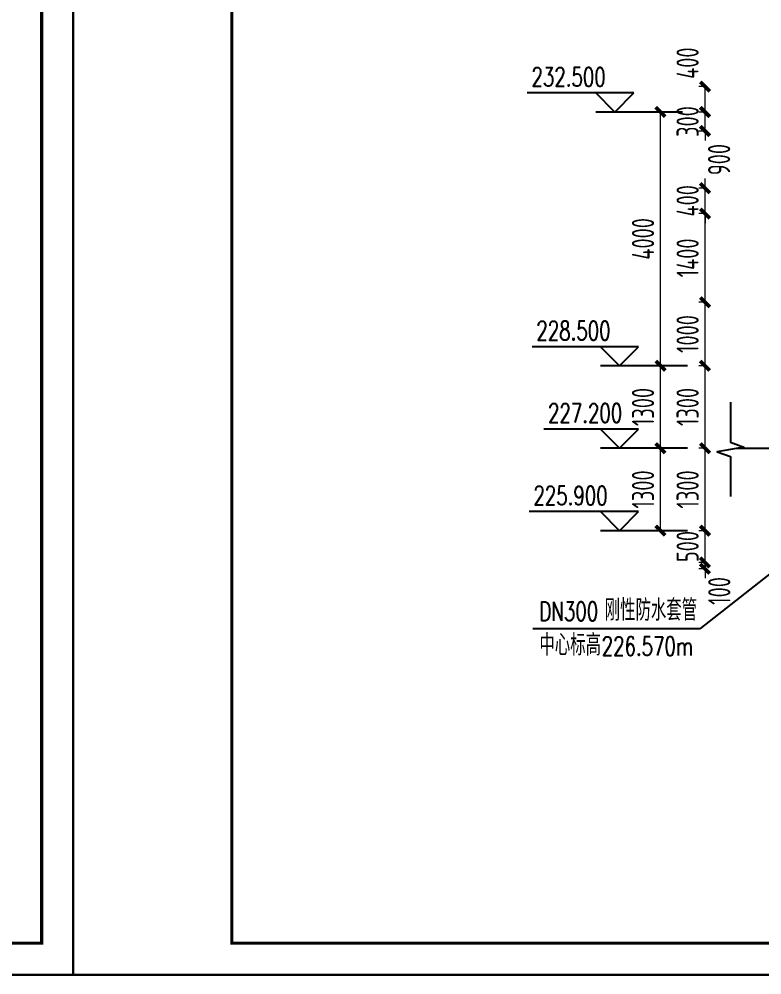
# Model space of a CAD drawing. Header units: millimetres. Extents: x 1742399 to 4898386, y 2481636 to 5226310.
# Drawn here: x 2242429 to 2254145, y 2586514 to 2601581 of the extents above; entities that cross this region are included whole.
import ezdxf

# ---------------------------------------------------------------- set-up
doc = ezdxf.new("R2010")
doc.units = ezdxf.units.MM
doc.header["$LTSCALE"] = 1000
for name, color, linetype in [('DIM_ELEV', 3, 'Continuous'), ('DIM_LEAD', 3, 'Continuous'), ('DIM_SYMB', 3, 'Continuous'), ('PUB_DIM', 3, 'Continuous'), ('PUB_TITLE', 4, 'Continuous'), ('YHJ_剖面_梁板', 4, 'Continuous')]:
    doc.layers.add(name, color=color, linetype=linetype)
doc.styles.add('_TCH_DIM', font='SIMPLEX', dxfattribs={"bigfont": 'GBCBIG'})
doc.styles.add('TSSD_REIN_T3', font='tssdeng.shx', dxfattribs={"width": 0.7, "bigfont": 'hztxt.shx'})
doc.dimstyles.new('_TCH_ARCH&&100', dxfattribs={"dimtxt": 350, "dimasz": 150, "dimexe": 100, "dimexo": 200, "dimgap": 100, "dimtad": 1, "dimdec": 0, "dimzin": 0, "dimdsep": 46, "dimtxsty": 'TSSD_REIN_T3', "dimblk": 'ARCHTICK', "dimcen": 0.09, "dimclrt": 7, "dimazin": 2, "dimtfac": 1, "dimtdec": 0, "dimtix": 1, "dimtmove": 2, "dimatfit": 3, "dimfxl": 1, "dimfxlon": 1, "dimtolj": 1, "dimtzin": 0, "dimlwd": 18, "dimlwe": 18, "dimarcsym": 0})

# ---------------------------------------------------------------- blocks, each defined once
blk = doc.blocks.new('HAYJZ A3')
blk.add_lwpolyline([(4975, -403417), (46975, -403417), (46975, -433117), (4975, -433117), (4975, -403417)])
at = {"const_width": 50}
blk.add_lwpolyline([(7475, -403917), (46475, -403917), (46475, -432617), (7475, -432617), (7475, -403917)], dxfattribs=at)
at = {"layer": 'PUB_TITLE'}
blk.add_lwpolyline([(4975, -433117), (46975, -433117), (46975, -403417), (4975, -403417)], close=True, dxfattribs=at)
blk = doc.blocks.new('_ArchTick')
at = {"color": 0, "linetype": 'ByBlock', "const_width": 0.4}
blk.add_lwpolyline([(-0.5, -0.5), (0.5, 0.5)], dxfattribs=at)
blk = doc.blocks.new('*D470')
at = {"layer": 'Defpoints', "color": 0, "transparency": 16777216}
for p in [(2253248, 2593017), (2253976, 2593017), (2253976, 2592917)]:
    blk.add_point(p, dxfattribs=at)
at = {"layer": 'PUB_DIM', "color": 0, "lineweight": 18, "transparency": 16777216}
for p, q in [((2253248, 2593017), (2253248, 2593167)), ((2253249, 2593017), (2253148, 2593017)), ((2253249, 2592917), (2253148, 2592917)), ((2253248, 2592917), (2253248, 2593017)), ((2253248, 2592917), (2253248, 2592767))]:
    blk.add_line(p, q, dxfattribs=at)
at = {"layer": 'PUB_DIM', "color": 0, "lineweight": 18, "transparency": 16777216, "xscale": 150, "yscale": 150, "zscale": 150}
for p, rotation in [((2253248, 2593017), 270), ((2253248, 2592917), 90)]:
    blk.add_blockref('_ArchTick', p, dxfattribs=dict(at, rotation=rotation))
at = {"layer": 'PUB_DIM', "color": 7, "transparency": 16777216, "insert": (2253473, 2592567), "char_height": 350, "attachment_point": 5, "rotation": 90, "style": 'TSSD_REIN_T3'}
blk.add_mtext('\\A1;100', dxfattribs=at)
blk = doc.blocks.new('*D471')
at = {"layer": 'Defpoints', "color": 0, "transparency": 16777216}
for p in [(2253248, 2593517), (2253976, 2593517), (2253976, 2593017)]:
    blk.add_point(p, dxfattribs=at)
at = {"layer": 'PUB_DIM', "color": 0, "lineweight": 18, "transparency": 16777216}
for p, q in [((2253248, 2593517), (2253248, 2593667)), ((2253249, 2593517), (2253148, 2593517)), ((2253248, 2593017), (2253248, 2593517)), ((2253249, 2593017), (2253148, 2593017)), ((2253248, 2593017), (2253248, 2592867))]:
    blk.add_line(p, q, dxfattribs=at)
at = {"layer": 'PUB_DIM', "color": 0, "lineweight": 18, "transparency": 16777216, "xscale": 150, "yscale": 150, "zscale": 150}
for p, rotation in [((2253248, 2593517), 270), ((2253248, 2593017), 90)]:
    blk.add_blockref('_ArchTick', p, dxfattribs=dict(at, rotation=rotation))
at = {"layer": 'PUB_DIM', "color": 7, "transparency": 16777216, "insert": (2252973, 2593267), "char_height": 350, "attachment_point": 5, "rotation": 90, "style": 'TSSD_REIN_T3'}
blk.add_mtext('\\A1;500', dxfattribs=at)
blk = doc.blocks.new('*D472')
at = {"layer": 'Defpoints', "color": 0, "transparency": 16777216}
for p in [(2253248, 2594817), (2253976, 2594817), (2253976, 2593517)]:
    blk.add_point(p, dxfattribs=at)
at = {"layer": 'PUB_DIM', "color": 0, "lineweight": 18, "transparency": 16777216}
for p, q in [((2253249, 2594817), (2253148, 2594817)), ((2253248, 2593517), (2253248, 2594817)), ((2253249, 2593517), (2253148, 2593517))]:
    blk.add_line(p, q, dxfattribs=at)
at = {"layer": 'PUB_DIM', "color": 0, "lineweight": 18, "transparency": 16777216, "xscale": 150, "yscale": 150, "zscale": 150}
for p, rotation in [((2253248, 2594817), 90), ((2253248, 2593517), 270)]:
    blk.add_blockref('_ArchTick', p, dxfattribs=dict(at, rotation=rotation))
at = {"layer": 'PUB_DIM', "color": 7, "transparency": 16777216, "insert": (2252973, 2594167), "char_height": 350, "attachment_point": 5, "rotation": 90, "style": 'TSSD_REIN_T3'}
blk.add_mtext('\\A1;1300', dxfattribs=at)
blk = doc.blocks.new('*D473')
at = {"layer": 'Defpoints', "color": 0, "transparency": 16777216}
for p in [(2253248, 2596117), (2253976, 2596117), (2253976, 2594817)]:
    blk.add_point(p, dxfattribs=at)
at = {"layer": 'PUB_DIM', "color": 0, "lineweight": 18, "transparency": 16777216}
for p, q in [((2253249, 2596117), (2253148, 2596117)), ((2253248, 2594817), (2253248, 2596117)), ((2253249, 2594817), (2253148, 2594817))]:
    blk.add_line(p, q, dxfattribs=at)
at = {"layer": 'PUB_DIM', "color": 0, "lineweight": 18, "transparency": 16777216, "xscale": 150, "yscale": 150, "zscale": 150}
for p, rotation in [((2253248, 2596117), 90), ((2253248, 2594817), 270)]:
    blk.add_blockref('_ArchTick', p, dxfattribs=dict(at, rotation=rotation))
at = {"layer": 'PUB_DIM', "color": 7, "transparency": 16777216, "insert": (2252973, 2595467), "char_height": 350, "attachment_point": 5, "rotation": 90, "style": 'TSSD_REIN_T3'}
blk.add_mtext('\\A1;1300', dxfattribs=at)
blk = doc.blocks.new('*D474')
at = {"layer": 'Defpoints', "color": 0, "transparency": 16777216}
for p in [(2253248, 2597117), (2253976, 2597117), (2253976, 2596117)]:
    blk.add_point(p, dxfattribs=at)
at = {"layer": 'PUB_DIM', "color": 0, "lineweight": 18, "transparency": 16777216}
for p, q in [((2253249, 2597117), (2253148, 2597117)), ((2253248, 2596117), (2253248, 2597117)), ((2253249, 2596117), (2253148, 2596117))]:
    blk.add_line(p, q, dxfattribs=at)
at = {"layer": 'PUB_DIM', "color": 0, "lineweight": 18, "transparency": 16777216, "xscale": 150, "yscale": 150, "zscale": 150}
for p, rotation in [((2253248, 2597117), 90), ((2253248, 2596117), 270)]:
    blk.add_blockref('_ArchTick', p, dxfattribs=dict(at, rotation=rotation))
at = {"layer": 'PUB_DIM', "color": 7, "transparency": 16777216, "insert": (2252973, 2596617), "char_height": 350, "attachment_point": 5, "rotation": 90, "style": 'TSSD_REIN_T3'}
blk.add_mtext('\\A1;1000', dxfattribs=at)
blk = doc.blocks.new('*D475')
at = {"layer": 'Defpoints', "color": 0, "transparency": 16777216}
for p in [(2253248, 2598517), (2253976, 2598517), (2253976, 2597117)]:
    blk.add_point(p, dxfattribs=at)
at = {"layer": 'PUB_DIM', "color": 0, "lineweight": 18, "transparency": 16777216}
for p, q in [((2253249, 2598517), (2253148, 2598517)), ((2253248, 2597117), (2253248, 2598517)), ((2253249, 2597117), (2253148, 2597117))]:
    blk.add_line(p, q, dxfattribs=at)
at = {"layer": 'PUB_DIM', "color": 0, "lineweight": 18, "transparency": 16777216, "xscale": 150, "yscale": 150, "zscale": 150}
for p, rotation in [((2253248, 2598517), 90), ((2253248, 2597117), 270)]:
    blk.add_blockref('_ArchTick', p, dxfattribs=dict(at, rotation=rotation))
at = {"layer": 'PUB_DIM', "color": 7, "transparency": 16777216, "insert": (2252973, 2597817), "char_height": 350, "attachment_point": 5, "rotation": 90, "style": 'TSSD_REIN_T3'}
blk.add_mtext('\\A1;1400', dxfattribs=at)
blk = doc.blocks.new('*D476')
at = {"layer": 'Defpoints', "color": 0, "transparency": 16777216}
for p in [(2253248, 2598917), (2253976, 2598917), (2253976, 2598517)]:
    blk.add_point(p, dxfattribs=at)
at = {"layer": 'PUB_DIM', "color": 0, "lineweight": 18, "transparency": 16777216}
for p, q in [((2253248, 2598917), (2253248, 2599067)), ((2253249, 2598917), (2253148, 2598917)), ((2253248, 2598517), (2253248, 2598917)), ((2253249, 2598517), (2253148, 2598517)), ((2253248, 2598517), (2253248, 2598367))]:
    blk.add_line(p, q, dxfattribs=at)
at = {"layer": 'PUB_DIM', "color": 0, "lineweight": 18, "transparency": 16777216, "xscale": 150, "yscale": 150, "zscale": 150}
for p, rotation in [((2253248, 2598917), 270), ((2253248, 2598517), 90)]:
    blk.add_blockref('_ArchTick', p, dxfattribs=dict(at, rotation=rotation))
at = {"layer": 'PUB_DIM', "color": 7, "transparency": 16777216, "insert": (2252973, 2598717), "char_height": 350, "attachment_point": 5, "rotation": 90, "style": 'TSSD_REIN_T3'}
blk.add_mtext('\\A1;400', dxfattribs=at)
blk = doc.blocks.new('*D477')
at = {"layer": 'Defpoints', "color": 0, "transparency": 16777216}
for p in [(2253248, 2599817), (2253976, 2599817), (2253976, 2598917)]:
    blk.add_point(p, dxfattribs=at)
at = {"layer": 'PUB_DIM', "color": 0, "lineweight": 18, "transparency": 16777216}
for p, q in [((2253249, 2599817), (2253148, 2599817)), ((2253248, 2599817), (2253248, 2599721)), ((2253249, 2598917), (2253148, 2598917)), ((2253248, 2598917), (2253248, 2599013))]:
    blk.add_line(p, q, dxfattribs=at)
at = {"layer": 'PUB_DIM', "color": 0, "lineweight": 18, "transparency": 16777216, "xscale": 150, "yscale": 150, "zscale": 150}
for p, rotation in [((2253248, 2599817), 90), ((2253248, 2598917), 270)]:
    blk.add_blockref('_ArchTick', p, dxfattribs=dict(at, rotation=rotation))
at = {"layer": 'PUB_DIM', "color": 7, "transparency": 16777216, "insert": (2253470, 2599367), "char_height": 350, "attachment_point": 5, "rotation": 90, "style": 'TSSD_REIN_T3'}
blk.add_mtext('\\A1;900', dxfattribs=at)
blk = doc.blocks.new('*D478')
at = {"layer": 'Defpoints', "color": 0, "transparency": 16777216}
for p in [(2253248, 2600117), (2253976, 2600117), (2253976, 2599817)]:
    blk.add_point(p, dxfattribs=at)
at = {"layer": 'PUB_DIM', "color": 0, "lineweight": 18, "transparency": 16777216}
for p, q in [((2253248, 2600117), (2253248, 2600267)), ((2253249, 2600117), (2253148, 2600117)), ((2253248, 2599817), (2253248, 2600117)), ((2253249, 2599817), (2253148, 2599817)), ((2253248, 2599817), (2253248, 2599667))]:
    blk.add_line(p, q, dxfattribs=at)
at = {"layer": 'PUB_DIM', "color": 0, "lineweight": 18, "transparency": 16777216, "xscale": 150, "yscale": 150, "zscale": 150}
for p, rotation in [((2253248, 2600117), 270), ((2253248, 2599817), 90)]:
    blk.add_blockref('_ArchTick', p, dxfattribs=dict(at, rotation=rotation))
at = {"layer": 'PUB_DIM', "color": 7, "transparency": 16777216, "insert": (2252973, 2599967), "char_height": 350, "attachment_point": 5, "rotation": 90, "style": 'TSSD_REIN_T3'}
blk.add_mtext('\\A1;300', dxfattribs=at)
blk = doc.blocks.new('*D479')
at = {"layer": 'Defpoints', "color": 0, "transparency": 16777216}
for p in [(2253248, 2600517), (2253976, 2600517), (2253976, 2600117)]:
    blk.add_point(p, dxfattribs=at)
at = {"layer": 'PUB_DIM', "color": 0, "lineweight": 18, "transparency": 16777216}
for p, q in [((2253249, 2600517), (2253148, 2600517)), ((2253248, 2600117), (2253248, 2600517)), ((2253249, 2600117), (2253148, 2600117))]:
    blk.add_line(p, q, dxfattribs=at)
at = {"layer": 'PUB_DIM', "color": 0, "lineweight": 18, "transparency": 16777216, "xscale": 150, "yscale": 150, "zscale": 150}
for p, rotation in [((2253248, 2600517), 90), ((2253248, 2600117), 270)]:
    blk.add_blockref('_ArchTick', p, dxfattribs=dict(at, rotation=rotation))
at = {"layer": 'PUB_DIM', "color": 7, "transparency": 16777216, "insert": (2252973, 2600887), "char_height": 350, "attachment_point": 5, "rotation": 90, "style": 'TSSD_REIN_T3'}
blk.add_mtext('\\A1;400', dxfattribs=at)
blk = doc.blocks.new('*D480')
at = {"layer": 'Defpoints', "color": 0, "transparency": 16777216}
for p in [(2252545, 2594817), (2253676, 2594817), (2253676, 2593517)]:
    blk.add_point(p, dxfattribs=at)
at = {"layer": 'PUB_DIM', "color": 0, "lineweight": 18, "transparency": 16777216}
for p, q in [((2252546, 2594817), (2252445, 2594817)), ((2252545, 2593517), (2252545, 2594817)), ((2252546, 2593517), (2252445, 2593517))]:
    blk.add_line(p, q, dxfattribs=at)
at = {"layer": 'PUB_DIM', "color": 0, "lineweight": 18, "transparency": 16777216, "xscale": 150, "yscale": 150, "zscale": 150}
for p, rotation in [((2252545, 2594817), 90), ((2252545, 2593517), 270)]:
    blk.add_blockref('_ArchTick', p, dxfattribs=dict(at, rotation=rotation))
at = {"layer": 'PUB_DIM', "color": 7, "transparency": 16777216, "insert": (2252270, 2594167), "char_height": 350, "attachment_point": 5, "rotation": 90, "style": 'TSSD_REIN_T3'}
blk.add_mtext('\\A1;1300', dxfattribs=at)
blk = doc.blocks.new('*D481')
at = {"layer": 'Defpoints', "color": 0, "transparency": 16777216}
for p in [(2252545, 2596117), (2253676, 2596117), (2253676, 2594817)]:
    blk.add_point(p, dxfattribs=at)
at = {"layer": 'PUB_DIM', "color": 0, "lineweight": 18, "transparency": 16777216}
for p, q in [((2252546, 2596117), (2252445, 2596117)), ((2252545, 2594817), (2252545, 2596117)), ((2252546, 2594817), (2252445, 2594817))]:
    blk.add_line(p, q, dxfattribs=at)
at = {"layer": 'PUB_DIM', "color": 0, "lineweight": 18, "transparency": 16777216, "xscale": 150, "yscale": 150, "zscale": 150}
for p, rotation in [((2252545, 2596117), 90), ((2252545, 2594817), 270)]:
    blk.add_blockref('_ArchTick', p, dxfattribs=dict(at, rotation=rotation))
at = {"layer": 'PUB_DIM', "color": 7, "transparency": 16777216, "insert": (2252270, 2595467), "char_height": 350, "attachment_point": 5, "rotation": 90, "style": 'TSSD_REIN_T3'}
blk.add_mtext('\\A1;1300', dxfattribs=at)
blk = doc.blocks.new('*D482')
at = {"layer": 'Defpoints', "color": 0, "transparency": 16777216}
for p in [(2252545, 2600117), (2253676, 2600117), (2253676, 2596117)]:
    blk.add_point(p, dxfattribs=at)
at = {"layer": 'PUB_DIM', "color": 0, "lineweight": 18, "transparency": 16777216}
for p, q in [((2252546, 2600117), (2252445, 2600117)), ((2252545, 2596117), (2252545, 2600117)), ((2252546, 2596117), (2252445, 2596117))]:
    blk.add_line(p, q, dxfattribs=at)
at = {"layer": 'PUB_DIM', "color": 0, "lineweight": 18, "transparency": 16777216, "xscale": 150, "yscale": 150, "zscale": 150}
for p, rotation in [((2252545, 2600117), 90), ((2252545, 2596117), 270)]:
    blk.add_blockref('_ArchTick', p, dxfattribs=dict(at, rotation=rotation))
at = {"layer": 'PUB_DIM', "color": 7, "transparency": 16777216, "insert": (2252270, 2598117), "char_height": 350, "attachment_point": 5, "rotation": 90, "style": 'TSSD_REIN_T3'}
blk.add_mtext('\\A1;4000', dxfattribs=at)

msp = doc.modelspace()

# ---------------------------------------------------------------- linework, layer by layer
at = {"layer": 'DIM_ELEV'}
for p, q in [((2252123.4, 2600417), (2250443.4, 2600417)), ((2251823.4, 2600117), (2251523.4, 2600417)), ((2251823.4, 2600117), (2252123.4, 2600417)), ((2252894.6, 2600117), (2251523.4, 2600117)), ((2252199.6, 2596417), (2250519.6, 2596417)), ((2251899.6, 2596117), (2251599.6, 2596417)), ((2251899.6, 2596117), (2252199.6, 2596417)), ((2252970.8, 2596117), (2251599.6, 2596117)), ((2252199.6, 2595117), (2250703.6, 2595117)), ((2251899.6, 2594817), (2251599.6, 2595117)), ((2251899.6, 2594817), (2252199.6, 2595117)), ((2252970.8, 2594817), (2251599.6, 2594817)), ((2252199.6, 2593817), (2250473.6, 2593817)), ((2251899.6, 2593517), (2251599.6, 2593817)), ((2251899.6, 2593517), (2252199.6, 2593817)), ((2252970.8, 2593517), (2251599.6, 2593517))]:
    msp.add_line(p, q, dxfattribs=at)
at = {"layer": 'DIM_LEAD'}
for p, q in [((2255587.7, 2593871.1), (2253167.3, 2591969.5)), ((2253167.3, 2591969.5), (2250530.2, 2591969.5))]:
    msp.add_line(p, q, dxfattribs=at)
at = {"layer": 'DIM_SYMB'}
msp.add_lwpolyline([(2253650.6, 2595545.2), (2253650.6, 2594912.5), (2253860.6, 2594836.1), (2253440.6, 2594762), (2253650.6, 2594687.5), (2253650.6, 2594054.9)], dxfattribs=at)
at = {"layer": 'YHJ_剖面_梁板'}
msp.add_lwpolyline([(2253752.1, 2594817), (2255587.7, 2594817)], dxfattribs=at)

# ---------------------------------------------------------------- block references
for p in [(2196308.5, 3019631.2), (2238308.5, 3019631.2)]:
    msp.add_blockref('HAYJZ A3', p)

# ---------------------------------------------------------------- texts
at = {"layer": 'DIM_ELEV', "color": 7, "style": '_TCH_DIM', "width": 0.705882}
for s, p in [('232.500', (2250511.4, 2600522)), ('228.500', (2250587.6, 2596522)), ('227.200', (2250771.6, 2595222)), ('225.900', (2250541.6, 2593922))]:
    msp.add_text(s, height=297.5, dxfattribs=at).set_placement(p)
at = {"layer": 'DIM_LEAD', "color": 7, "style": '_TCH_DIM'}
for s, p in [('刚性防水套管', (2251665.2, 2592096.9)), ('中心标高', (2250635.2, 2591548))]:
    msp.add_text(s, height=337.59, dxfattribs=at).set_placement(p)
at = {"layer": 'DIM_LEAD', "color": 7, "style": '_TCH_DIM', "width": 0.705882}
for s, p in [('DN300', (2250635.2, 2592096.9)), ('226.570m', (2251618.2, 2591548))]:
    msp.add_text(s, height=297.5, dxfattribs=at).set_placement(p)

# ---------------------------------------------------------------- dimensions: what is measured, and where the dimension line sits
at = {"layer": 'PUB_DIM'}
for base, p1, p2, picture, middle in [((2253247.6, 2600517), (2253975.9, 2600117), (2253975.9, 2600517), '*D479', (2252972.6, 2600887)), ((2253247.6, 2599817), (2253975.9, 2598917), (2253975.9, 2599817), '*D477', (2253470.1, 2599367)), ((2253247.6, 2593017), (2253975.9, 2592917), (2253975.9, 2593017), '*D470', (2253473.4, 2592567))]:
    dim = msp.add_linear_dim(base=base, p1=p1, p2=p2, angle=90, dimstyle='_TCH_ARCH&&100', dxfattribs=at)
    dim.commit()
    dim.dimension.update_dxf_attribs({"geometry": picture, "text_midpoint": middle, "dimtype": 161})
for p1, p2, distance, picture, middle in [((2253975.9, 2599817), (2253975.9, 2600117), 728.3, '*D478', (2252972.6, 2599967)), ((2253675.9, 2596117), (2253675.9, 2600117), 1130.5, '*D482', (2252270.4, 2598117)), ((2253975.9, 2598517), (2253975.9, 2598917), 728.3, '*D476', (2252972.6, 2598717)), ((2253975.9, 2597117), (2253975.9, 2598517), 728.3, '*D475', (2252972.6, 2597817)), ((2253975.9, 2596117), (2253975.9, 2597117), 728.3, '*D474', (2252972.6, 2596617)), ((2253675.9, 2594817), (2253675.9, 2596117), 1130.5, '*D481', (2252270.4, 2595467)), ((2253975.9, 2594817), (2253975.9, 2596117), 728.3, '*D473', (2252972.6, 2595467)), ((2253675.9, 2593517), (2253675.9, 2594817), 1130.5, '*D480', (2252270.4, 2594167)), ((2253975.9, 2593517), (2253975.9, 2594817), 728.3, '*D472', (2252972.6, 2594167)), ((2253975.9, 2593017), (2253975.9, 2593517), 728.3, '*D471', (2252972.6, 2593267))]:
    dim = msp.add_aligned_dim(p1=p1, p2=p2, distance=distance, dimstyle='_TCH_ARCH&&100', dxfattribs=at)
    dim.commit()
    dim.dimension.update_dxf_attribs({"geometry": picture, "text_midpoint": middle})

doc.saveas('drawing.dxf')
